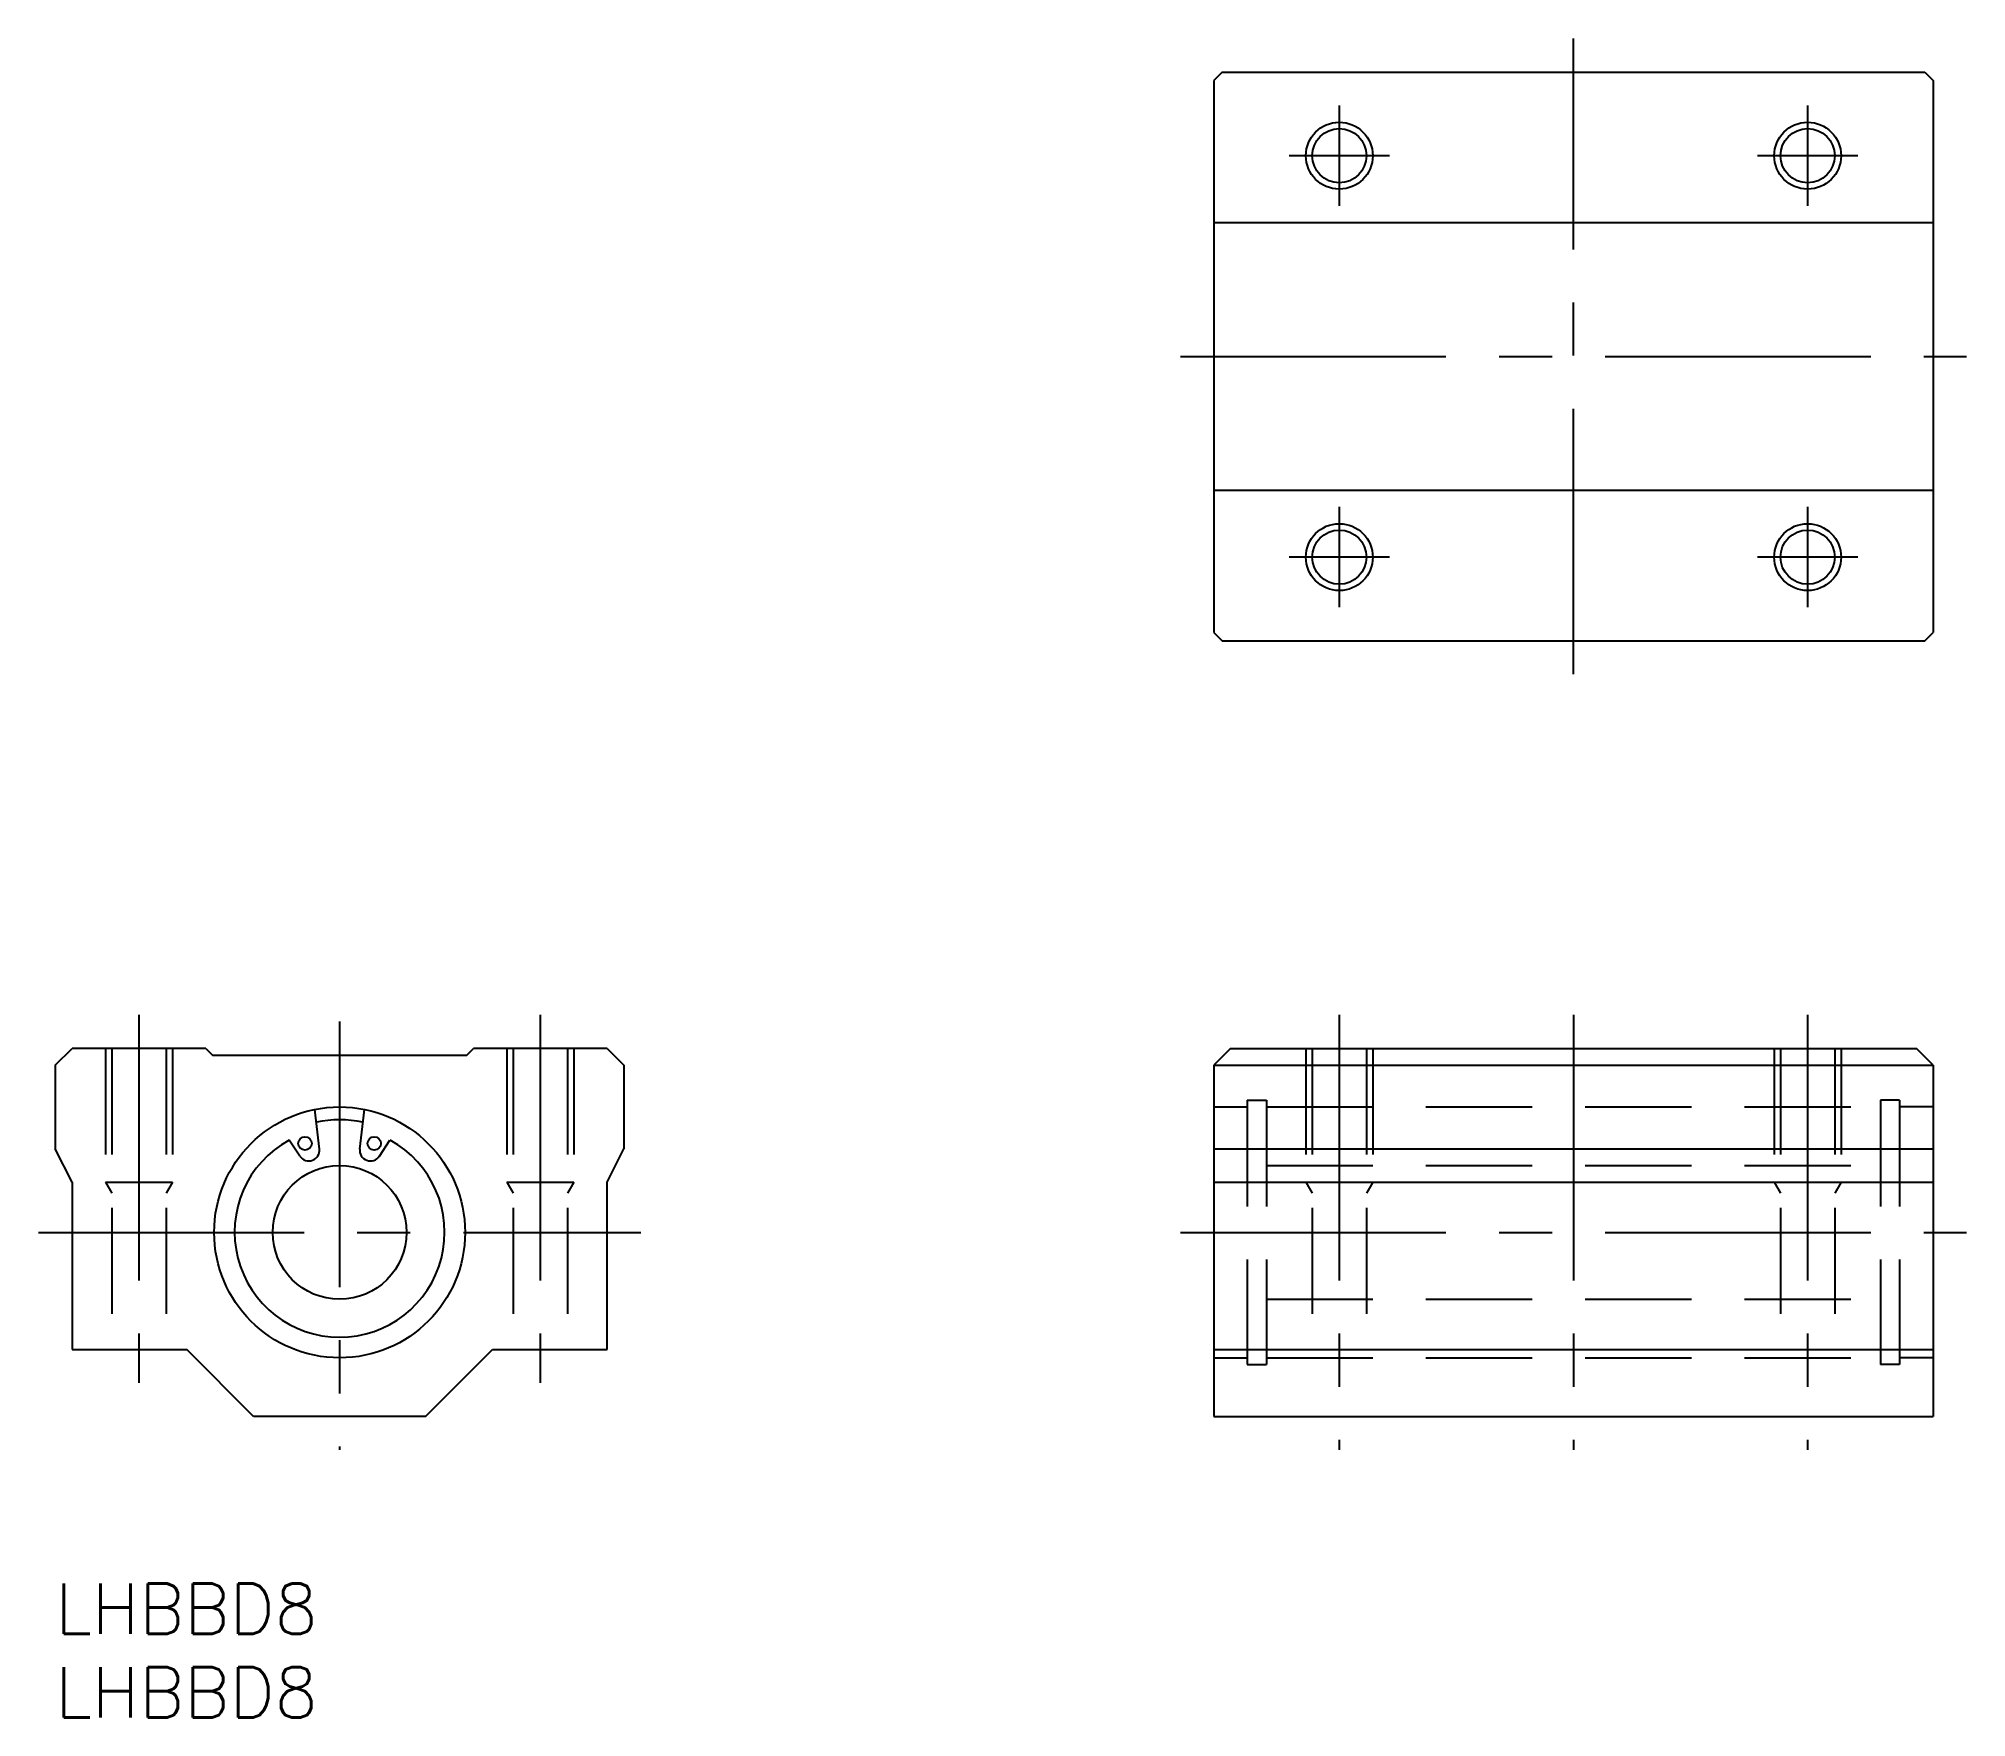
# Model space of a CAD drawing. Extents: x -1 to 114, y -8 to 92.
import ezdxf

# ---------------------------------------------------------------- set-up
doc = ezdxf.new("R2010")
doc.units = 0
doc.header["$LTSCALE"] = 0.5
doc.linetypes.add('CENTER', pattern=[50.8, 31.75, -6.35, 6.35, -6.35])
doc.linetypes.add('DASHED', pattern=[19.05, 12.7, -6.35])
for name, color, linetype in [('MSM_CENTER', 1, 'CENTER'), ('MSM_CONTINUOUS', 7, 'CONTINUOUS'), ('MSM_DASHED', 4, 'DASHED'), ('MSM_NARROW', 5, 'CONTINUOUS'), ('MSM_PART_NUMBER', 7, 'CONTINUOUS')]:
    doc.layers.add(name, color=color, linetype=linetype)
doc.styles.get("Standard").update_dxf_attribs({"font": 'txt.shx', "height": 3, "bigfont": 'bigfont.shx'})

# ---------------------------------------------------------------- blocks, each defined once
blk = doc.blocks.new('*U5')
at = {"layer": 'MSM_PART_NUMBER'}
blk.add_text('LHBBD8', height=3, dxfattribs=at).set_placement((0, -3))
blk = doc.blocks.new('*U6')
at = {"layer": 'MSM_PART_NUMBER'}
blk.add_text('LHBBD8', height=3, dxfattribs=at).set_placement((0, -8))

msp = doc.modelspace()

# ---------------------------------------------------------------- linework, layer by layer
at = {"layer": 'MSM_CENTER'}
for p, q in [((90.77, 54.37), (90.77, 92.37)), ((76.77, 88.37), (76.77, 82.37)), ((104.77, 88.37), (104.77, 82.37)), ((79.77, 85.37), (73.77, 85.37)), ((107.77, 85.37), (101.77, 85.37)), ((67.27, 73.37), (114.27, 73.37)), ((76.77, 64.37), (76.77, 58.37)), ((104.77, 64.37), (104.77, 58.37)), ((79.77, 61.37), (73.77, 61.37)), ((107.77, 61.37), (101.77, 61.37)), ((5, 34), (5, 12)), ((17, 33.6), (17, 8)), ((29, 34), (29, 12)), ((76.77, 34), (76.77, 8)), ((90.77, 34), (90.77, 8)), ((104.77, 34), (104.77, 8)), ((-1, 21), (35, 21)), ((67.27, 21), (114.27, 21))]:
    msp.add_line(p, q, dxfattribs=at)
at = {"layer": 'MSM_CONTINUOUS'}
for p, q in [((69.77, 90.37), (69.27, 89.87)), ((69.77, 90.37), (111.77, 90.37)), ((111.77, 90.37), (112.27, 89.87)), ((69.27, 89.87), (69.27, 56.87)), ((112.27, 89.87), (112.27, 56.87)), ((69.27, 81.37), (112.27, 81.37)), ((69.27, 65.37), (112.27, 65.37)), ((69.27, 56.87), (69.77, 56.37)), ((111.77, 56.37), (112.27, 56.87)), ((69.77, 56.37), (111.77, 56.37)), ((0, 31), (1, 32)), ((9, 32), (1, 32)), ((9, 32), (9.4, 31.6)), ((9.4, 31.6), (24.6, 31.6)), ((24.6, 31.6), (25, 32)), ((33, 32), (25, 32)), ((33, 32), (34, 31)), ((70.27, 32), (69.27, 31)), ((70.27, 32), (111.27, 32)), ((112.27, 31), (111.27, 32)), ((0, 31), (0, 26)), ((34, 31), (34, 26)), ((69.27, 31), (69.27, 10)), ((69.27, 31), (112.27, 31)), ((112.27, 31), (112.27, 10)), ((15.79, 25.98), (15.52, 28.35)), ((18.21, 25.98), (18.48, 28.35)), ((14.62, 25.56), (13.99, 26.52)), ((19.38, 25.56), (20.01, 26.52)), ((1, 24), (0, 26)), ((33, 24), (34, 26)), ((69.27, 26), (112.27, 26)), ((1, 24), (1, 14)), ((33, 14), (33, 24)), ((69.27, 24), (112.27, 24)), ((1, 14), (7.86, 14)), ((11.86, 10), (7.86, 14)), ((22.14, 10), (26.14, 14)), ((26.14, 14), (33, 14)), ((69.27, 14), (112.27, 14)), ((22.14, 10), (11.86, 10)), ((69.27, 10), (112.27, 10))]:
    msp.add_line(p, q, dxfattribs=at)
for centre, radius in [((76.77, 85.37), 1.62), ((104.77, 85.37), 1.62), ((76.77, 61.37), 1.62), ((104.77, 61.37), 1.62), ((17, 21), 7.5), ((14.93, 26.32), 0.4), ((19.07, 26.32), 0.4), ((17, 21), 4)]:
    msp.add_circle(centre, radius, dxfattribs=at)
for centre, radius, start, end in [((17, 20.69), 7.04, 78.5956, 101.4044), ((17, 21.01), 6.28, 118.6775, 61.3225), ((15.16, 25.91), 0.64, 213.5312, 6.53), ((18.84, 25.91), 0.64, 173.47, 326.4688)]:
    msp.add_arc(centre, radius, start, end, dxfattribs=at)
at = {"layer": 'MSM_DASHED'}
for p, q in [((3, 32), (3, 24)), ((3.38, 32), (3.38, 14)), ((6.62, 32), (6.62, 14)), ((7, 32), (7, 24)), ((27, 32), (27, 24)), ((27.38, 32), (27.38, 14)), ((30.62, 32), (30.62, 14)), ((31, 32), (31, 24)), ((74.77, 32), (74.77, 24)), ((75.14, 32), (75.14, 14)), ((78.39, 32), (78.39, 14)), ((78.77, 32), (78.77, 24)), ((102.77, 32), (102.77, 24)), ((103.14, 32), (103.14, 14)), ((106.39, 32), (106.39, 14)), ((106.77, 32), (106.77, 24)), ((71.27, 28.9), (71.27, 13.1)), ((71.27, 28.9), (72.42, 28.9)), ((72.42, 28.9), (72.42, 13.1)), ((109.12, 28.9), (109.12, 13.1)), ((110.27, 28.9), (109.12, 28.9)), ((110.27, 28.9), (110.27, 13.1)), ((69.27, 28.5), (71.27, 28.5)), ((72.42, 28.5), (109.12, 28.5)), ((112.27, 28.5), (110.27, 28.5)), ((72.42, 25), (109.12, 25)), ((3, 24), (7, 24)), ((3, 24), (3.38, 23.34)), ((7, 24), (6.62, 23.34)), ((27, 24), (31, 24)), ((27, 24), (27.38, 23.34)), ((31, 24), (30.62, 23.34)), ((74.77, 24), (78.77, 24)), ((74.77, 24), (75.14, 23.34)), ((78.77, 24), (78.39, 23.34)), ((102.77, 24), (106.77, 24)), ((102.77, 24), (103.14, 23.34)), ((106.77, 24), (106.39, 23.34)), ((72.42, 17), (109.12, 17)), ((69.27, 13.5), (71.27, 13.5)), ((71.27, 13.1), (72.42, 13.1)), ((72.42, 13.5), (109.12, 13.5)), ((110.27, 13.1), (109.12, 13.1)), ((112.27, 13.5), (110.27, 13.5))]:
    msp.add_line(p, q, dxfattribs=at)
at = {"layer": 'MSM_NARROW'}
for centre in [(76.77, 85.37), (104.77, 85.37), (76.77, 61.37), (104.77, 61.37)]:
    msp.add_circle(centre, 2, dxfattribs=at)

# ---------------------------------------------------------------- block references
at = {"layer": 'MSM_CONTINUOUS'}
for name in ['*U5', '*U6']:
    msp.add_blockref(name, (0, 0), dxfattribs=at)

doc.saveas('drawing.dxf')
